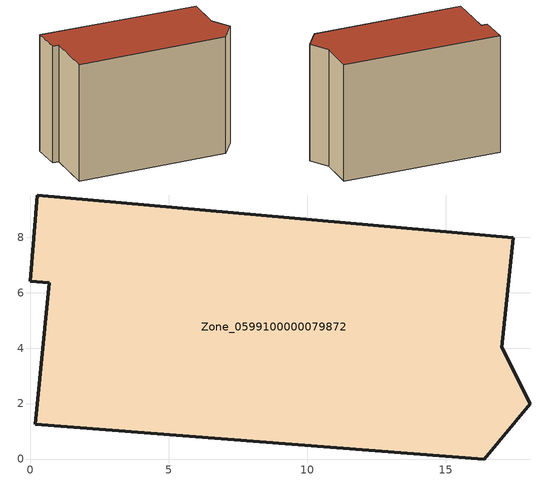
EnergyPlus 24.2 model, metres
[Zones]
Zone_0599100000079872
 floor ground (C_G): 0.17,1.25 0.68,6.36 0,6.41 0.24,9.53 17.43,7.98 17.01,4.04 18.04,1.99 16.39,0 z0
 wall outside (C_F): 0.68,6.36 0.17,1.25 16.39,0 18.04,1.99 17.01,4.04 17.43,7.98 0.24,9.53 0,6.41 0.68,6.36 z0:12.91
 roof outside (C_R): 0.24,9.53 0,6.41 0.68,6.36 0.17,1.25 16.39,0 18.04,1.99 17.01,4.04 17.43,7.98 z12.91
[BUILDING]
Pand.0599100000079872: North Axis=0; Terrain=City; Loads Convergence Tolerance Value=0.04; Temperature Convergence Tolerance Value=0.4; Solar Distribution=FullExterior; Maximum Number of Warmup Days=25; Minimum Number of Warmup Days=1
[Site:Location]
Rotterdam.The.Hague.AP_ZH_NLD Design_Conditions: Latitude=51.96; Longitude=4.45; Time Zone=1; Elevation=-4.5
[SITE:GROUNDTEMPERATURE:BUILDINGSURFACE]
18, 18, 18, 18, 18, 18, 18, 18, 18, 18, 18, 18
[MATERIAL] Thermal Absorptance=0.9; Solar Absorptance=0.7; Visible Absorptance=0.7
Name | Roughness | Thickness | Conductivity | Density | Specific Heat
G.TI.1946 | MediumSmooth | 0.15 | 1 | 540 | 1210
F.TI.1946 | Rough | 0.3 | 0.857143 | 1920 | 840
R.TI.1946 | MediumRough | 0.2 | 0.1 | 1500 | 1000
[CONSTRUCTION]
C_G: G.TI.1946
C_F: F.TI.1946
C_R: R.TI.1946
[ZONE]
Zone_0599100000079872: Type=1; Multiplier=1; Ceiling Height=Autocalculate; Volume=Autocalculate; Floor Area=autocalculate; Part of Total Floor Area=Yes
[ZONEINFILTRATION:DESIGNFLOWRATE]
Infil_Zone_0599100000079872: Zone or ZoneList or Space or SpaceList=Zone_0599100000079872; Schedule=AlwaysOn; Design Flow Rate Calculation Method=Flow/Area; Flow Rate per Floor Area=0.003; Constant Term Coefficient=1; Temperature Term Coefficient=0; Velocity Term Coefficient=0; Velocity Squared Term Coefficient=0
[HVACTEMPLATE:ZONE:IDEALLOADSAIRSYSTEM]
Zone_0599100000079872: Maximum Heating Supply Air Temperature=50; Minimum Cooling Supply Air Temperature=13; Maximum Heating Supply Air Humidity Ratio=0.0156; Minimum Cooling Supply Air Humidity Ratio=0.0077; Heating Limit=NoLimit; Cooling Limit=NoLimit; Dehumidification Control Type=ConstantSensibleHeatRatio; Cooling Sensible Heat Ratio=0.7; Dehumidification Setpoint=60; Humidification Control Type=None; Humidification Setpoint=30; Outdoor Air Method=None; Outdoor Air Flow Rate per Person=0.00944; Outdoor Air Flow Rate per Zone Floor Area=0; Outdoor Air Flow Rate per Zone=0; Demand Controlled Ventilation Type=None; Outdoor Air Economizer Type=NoEconomizer; Heat Recovery Type=None; Sensible Heat Recovery Effectiveness=0.7; Latent Heat Recovery Effectiveness=0.65
[ZONECONTROL:THERMOSTAT]
ThermostatControl_Zone_0599100000079872: Zone or ZoneList=Zone_0599100000079872; Control Type Schedule=DualSetpointControlType; Control 1=Thermostat_Zone_0599100000079872; Temperature Difference Between Cutout And Setpoint=0
[THERMOSTATSETPOINT:DUALSETPOINT]
Thermostat_Zone_0599100000079872: Heating Setpoint Temperature Schedule=HeatingSetpoint_Zone_0599100000079872; Cooling Setpoint Temperature Schedule=CoolingSetpoint_Zone_0599100000079872
[SCHEDULE:COMPACT]
HeatingSetpoint_Zone_0599100000079872: Through: 12/31, For: AllDays, Until: 24:00, 21
CoolingSetpoint_Zone_0599100000079872: Through: 12/31, For: AllDays, Until: 24:00, 24
DualSetpointControlType: Through: 12/31, For: AllDays, Until: 24:00, 4
AlwaysOn: Through: 12/31, For: AllDays, Until: 24:00, 1
